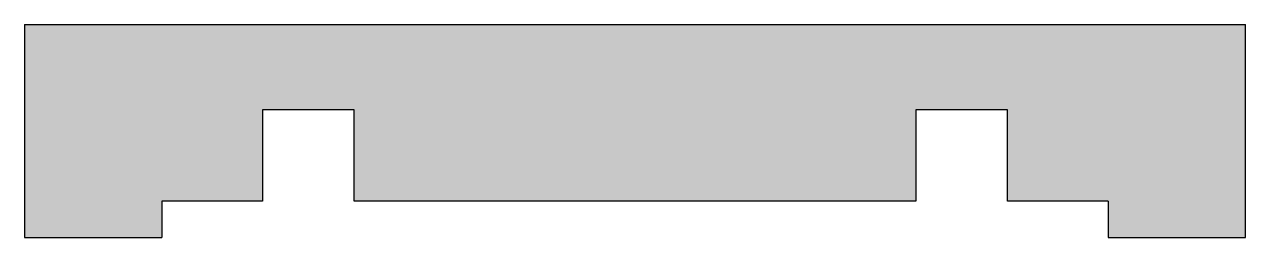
# Model space of a CAD drawing. Header units: millimetres. Extents: x 28 to 228, y 48 to 83.
import ezdxf

# ---------------------------------------------------------------- set-up
doc = ezdxf.new("R2010")
doc.units = ezdxf.units.MM
doc.layers.get('0').update_dxf_attribs({"color": 18, "lineweight": 25, "true_color": 0x000000})

msp = doc.modelspace()

# ---------------------------------------------------------------- hatches: boundary and pattern name
at = {"transparency": 33554687}
msp.add_hatch(color=256, dxfattribs=at).paths.add_polyline_path([(82, 69), (67, 69), (67, 54), (50.5, 54), (50.5, 48), (28, 48), (28, 83), (228, 83), (228, 48), (205.5, 48), (205.5, 54), (189, 54), (189, 69), (174, 69), (174, 54), (82, 54)], flags=0)

# ---------------------------------------------------------------- linework, layer by layer
for p, q in [((28, 83), (28, 48)), ((28, 83), (228, 83)), ((228, 48), (228, 83)), ((67, 69), (67, 54)), ((82, 69), (67, 69)), ((82, 54), (82, 69)), ((174, 69), (174, 54)), ((189, 69), (174, 69)), ((189, 54), (189, 69)), ((67, 54), (50.5, 54)), ((50.5, 54), (50.5, 48)), ((174, 54), (82, 54)), ((205.5, 54), (189, 54)), ((205.5, 54), (205.5, 48)), ((28, 48), (50.5, 48)), ((205.5, 48), (228, 48))]:
    msp.add_line(p, q)

doc.saveas('drawing.dxf')
